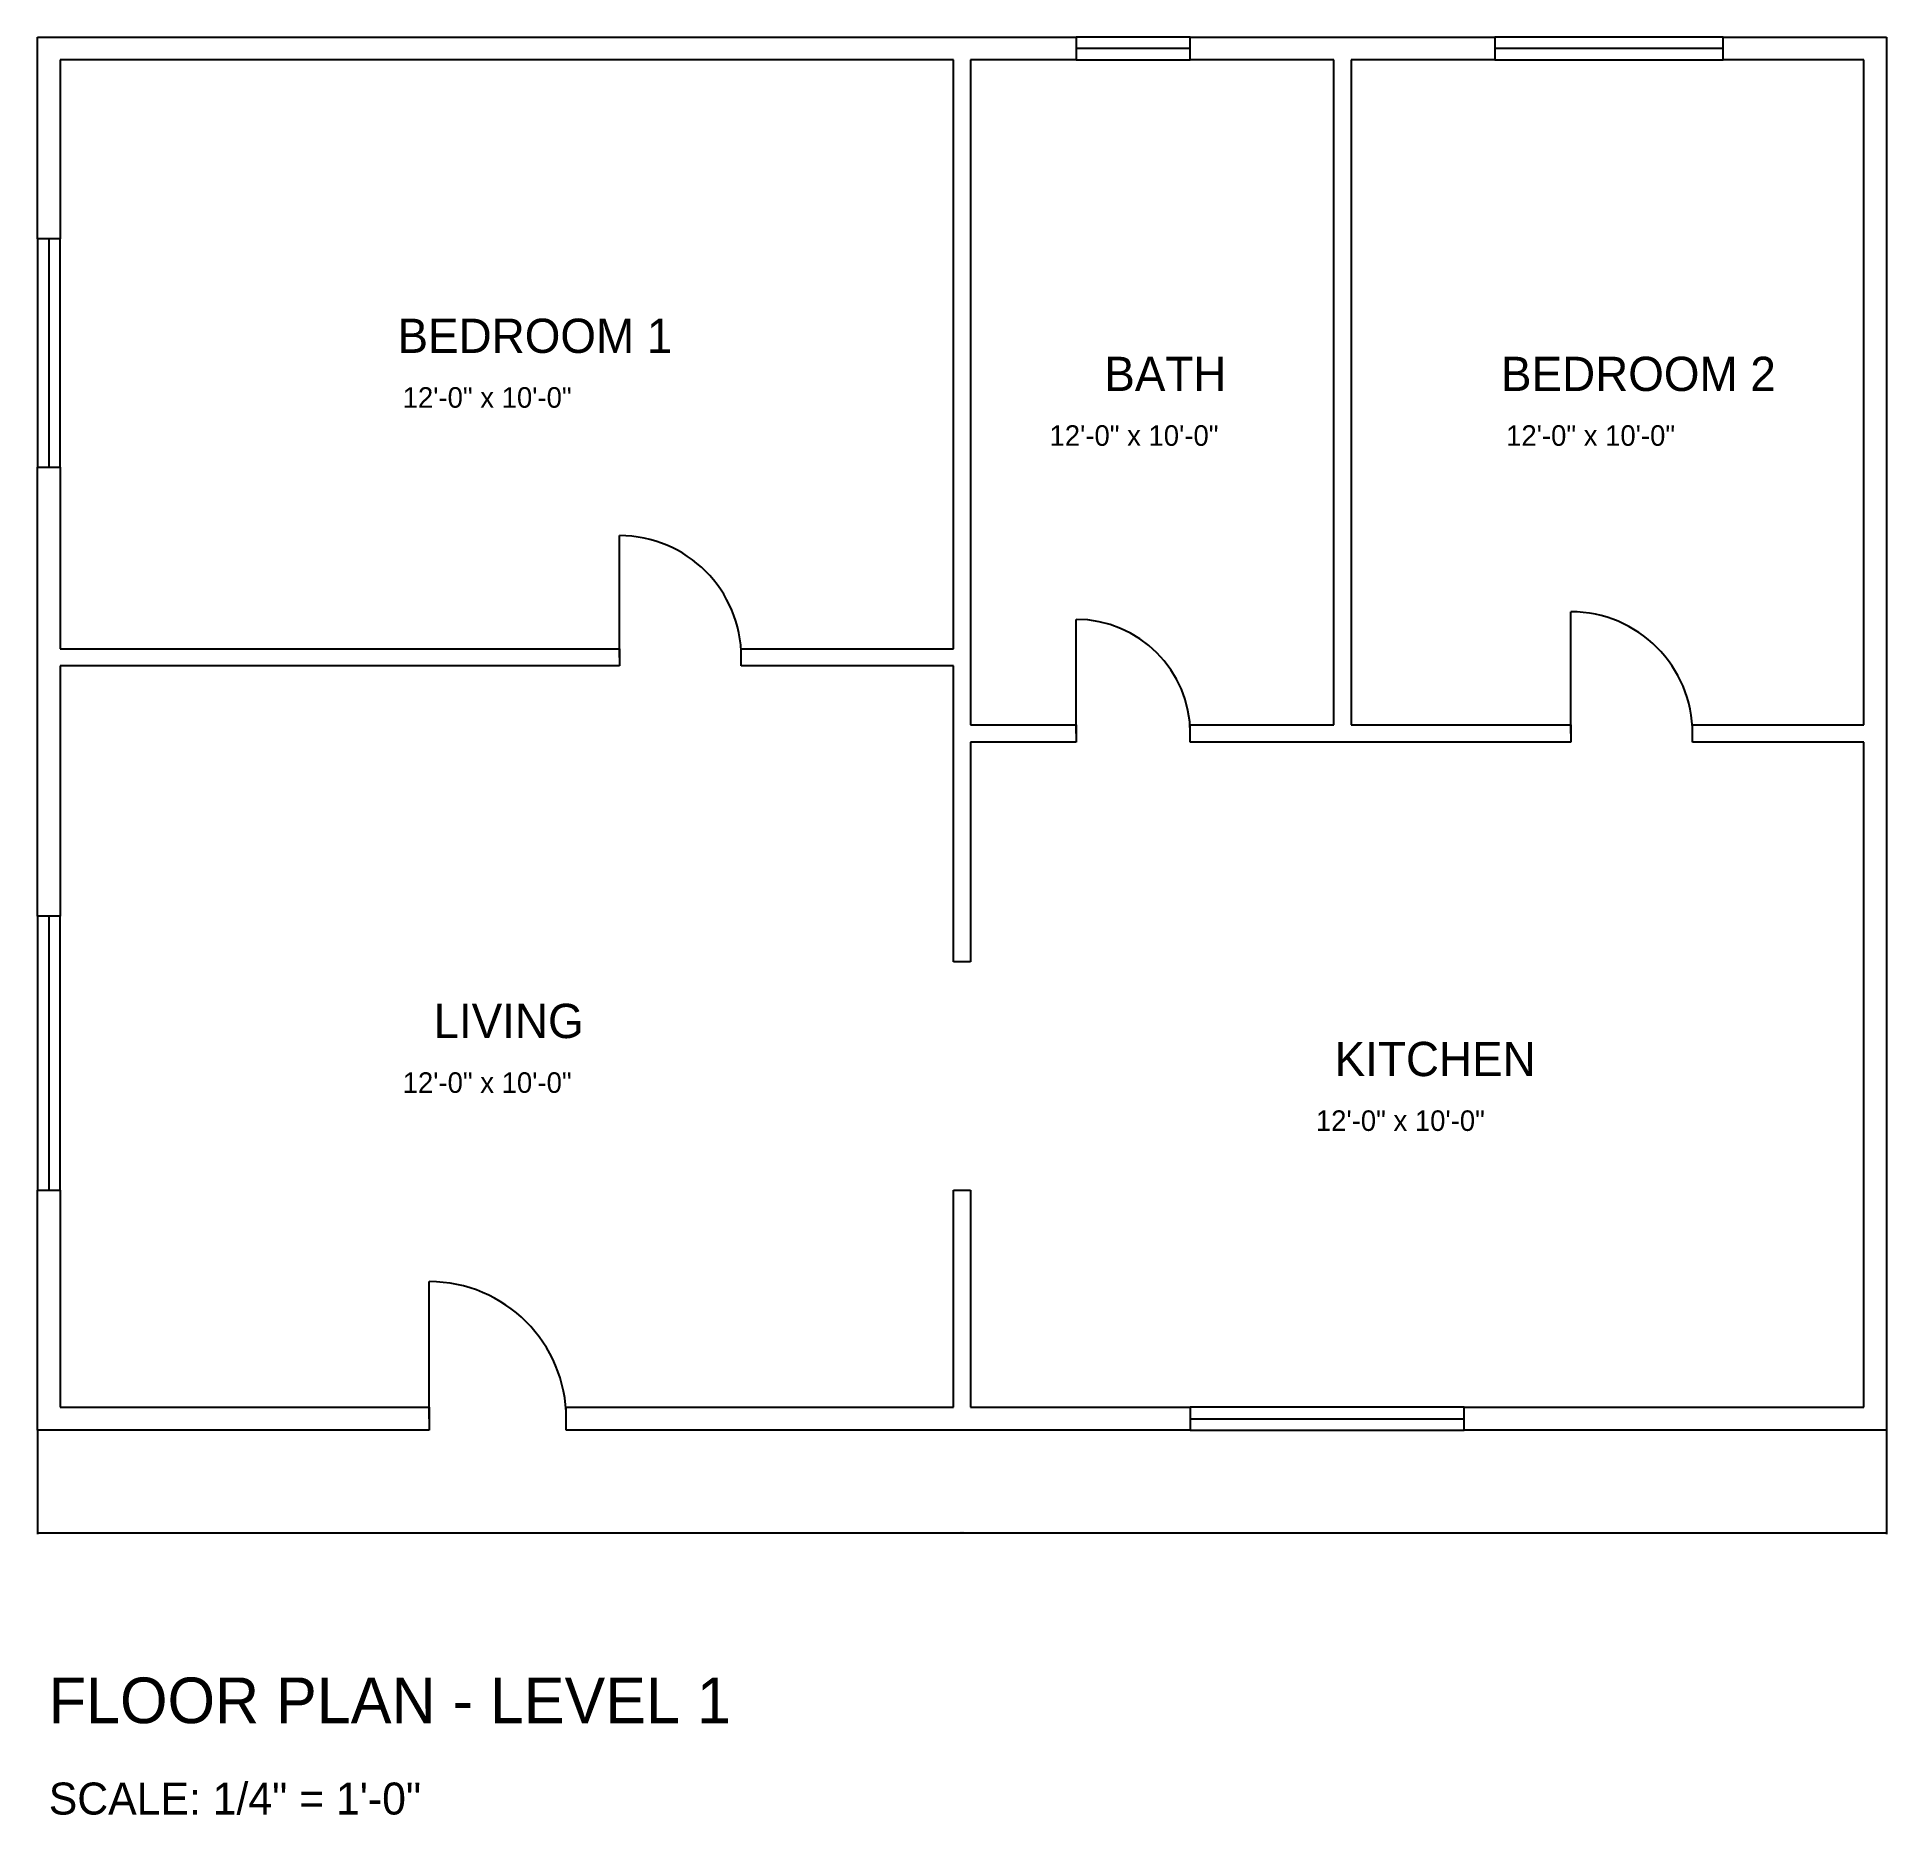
# Model space of a CAD drawing. Header units: inches. Extents: x -3 to 483, y -104 to 363.
import ezdxf

# ---------------------------------------------------------------- set-up
doc = ezdxf.new("R2010")
doc.units = ezdxf.units.IN
doc.styles.add('OpenSansCondensed-Light', font='OpenSansCondensed-Light.ttf')
doc.dimstyles.new('EZDXF', dxfattribs={"dimtxt": 0.25, "dimasz": 0.175, "dimexe": 0.375, "dimexo": 0.125, "dimgap": 0.1, "dimtad": 1, "dimlfac": 100, "dimzin": 12, "dimdsep": 46, "dimtxsty": 'OpenSansCondensed-Light', "dimblk": 'ARCHTICK', "dimcen": 2.5, "dimazin": 3, "dimtfac": 0.5, "dimtmove": 2, "dimatfit": 3})

# ---------------------------------------------------------------- blocks, each defined once
blk = doc.blocks.new('DOOR')
blk.add_line((0, 0), (0, 1))
blk.add_arc((0, 0), 1, 0, 90)
blk = doc.blocks.new('WINDOW')
blk.add_line((0, 0), (1, 0))
blk.add_lwpolyline([(0, -0.5), (1, -0.5), (1, 0.5), (0, 0.5)], close=True)
blk = doc.blocks.new('_ARCHTICK')
at = {"color": 0, "linetype": 'BYBLOCK', "const_width": 0.15}
blk.add_lwpolyline([(-0.5, -0.5), (0.5, 0.5)], dxfattribs=at)

msp = doc.modelspace()

# ---------------------------------------------------------------- linework, layer by layer
at = {"layer": 'A-WALL'}
for p, q in [((-3, 360), (-3, 363)), ((-3, 363), (3, 363)), ((-3, 357), (-3, 360)), ((3, 363), (270, 363)), ((270, 363), (270, 357)), ((300, 357), (300, 363)), ((300, 363), (380, 363)), ((380, 363), (380, 357)), ((440, 357), (440, 363)), ((440, 363), (477, 363)), ((477, 363), (480, 363)), ((480, 363), (483, 363)), ((483, 363), (483, 357)), ((-3, 310), (-3, 357)), ((237.75, 357), (3, 357)), ((3, 357), (3, 310)), ((237.75, 202.25), (237.75, 357)), ((270, 357), (242.25, 357)), ((242.25, 357), (242.25, 202.25)), ((337.75, 357), (300, 357)), ((337.75, 182.25), (337.75, 357)), ((380, 357), (342.25, 357)), ((342.25, 357), (342.25, 182.25)), ((477, 357), (440, 357)), ((477, 182.25), (477, 357)), ((483, 357), (483, 3)), ((3, 310), (-3, 310)), ((-3, 250), (3, 250)), ((-3, 132), (-3, 250)), ((3, 250), (3, 202.25)), ((3, 202.25), (150, 202.25)), ((150, 202.25), (150, 197.75)), ((182, 197.75), (182, 202.25)), ((182, 202.25), (237.75, 202.25)), ((242.25, 202.25), (242.25, 197.75)), ((150, 197.75), (3, 197.75)), ((3, 197.75), (3, 132)), ((237.75, 197.75), (182, 197.75)), ((237.75, 182.25), (237.75, 197.75)), ((242.25, 197.75), (242.25, 182.25)), ((237.75, 177.75), (237.75, 182.25)), ((242.25, 182.25), (270, 182.25)), ((270, 182.25), (270, 177.75)), ((300, 177.75), (300, 182.25)), ((300, 182.25), (337.75, 182.25)), ((342.25, 182.25), (400, 182.25)), ((400, 182.25), (400, 177.75)), ((432, 177.75), (432, 182.25)), ((432, 182.25), (477, 182.25)), ((237.75, 120), (237.75, 177.75)), ((270, 177.75), (242.25, 177.75)), ((242.25, 177.75), (242.25, 120)), ((337.75, 177.75), (300, 177.75)), ((342.25, 177.75), (337.75, 177.75)), ((400, 177.75), (342.25, 177.75)), ((477, 177.75), (432, 177.75)), ((477, 3), (477, 177.75)), ((3, 132), (-3, 132)), ((242.25, 120), (237.75, 120)), ((-3, 3), (-3, 60)), ((-3, 60), (3, 60)), ((3, 60), (3, 3)), ((237.75, 3), (237.75, 60)), ((237.75, 60), (242.25, 60)), ((242.25, 60), (242.25, 3)), ((-3, -3), (-3, 3)), ((3, 3), (100, 3)), ((100, 3), (100, -3)), ((136, -3), (136, 3)), ((136, 3), (237.75, 3)), ((242.25, 3), (300, 3)), ((300, 3), (300, -3)), ((372, -3), (372, 3)), ((372, 3), (477, 3)), ((483, 3), (483, 0)), ((483, 0), (483, -3)), ((0, -3), (-3, -3)), ((3, -3), (0, -3)), ((100, -3), (3, -3)), ((300, -3), (136, -3)), ((477, -3), (372, -3)), ((483, -3), (477, -3))]:
    msp.add_line(p, q, dxfattribs=at)

# ---------------------------------------------------------------- block references
at = {"layer": 'A-DOOR'}
for p, xscale, yscale in [((150, 200), 32, 32), ((270, 180), 30, 30), ((400, 180), 32, 32), ((100, 0), 36, 36)]:
    msp.add_blockref('DOOR', p, dxfattribs=dict(at, xscale=xscale, yscale=yscale))
at = {"layer": 'A-GLAZ', "yscale": 6}
for p, xscale, rotation in [((300, 360), 30, 180), ((440, 360), 60, 180), ((0, 310), 60, -90), ((0, 132), 72, -90)]:
    msp.add_blockref('WINDOW', p, dxfattribs=dict(at, xscale=xscale, rotation=rotation))
at = {"layer": 'A-GLAZ', "xscale": 72, "yscale": 6}
msp.add_blockref('WINDOW', (300, 0), dxfattribs=at)

# ---------------------------------------------------------------- texts
at = {"layer": 'A-AREA-IDEN'}
for s, height, p in [('BEDROOM 1', 9, (91.65, 280)), ('BATH', 9, (277.4, 270)), ('BEDROOM 2', 9, (381.65, 270)), ('12\'-0" x 10\'-0"', 5.4, (93, 265.6)), ('12\'-0" x 10\'-0"', 5.4, (263, 255.6)), ('12\'-0" x 10\'-0"', 5.4, (383, 255.6)), ('LIVING', 9, (101.1, 100)), ('KITCHEN', 9, (337.95, 90)), ('12\'-0" x 10\'-0"', 5.4, (93, 85.6)), ('12\'-0" x 10\'-0"', 5.4, (333, 75.6))]:
    msp.add_text(s, height=height, dxfattribs=at).set_placement(p)
at = {"layer": 'TITLE'}
for s, height, p in [('FLOOR PLAN - LEVEL 1', 12, (0, -80)), ('SCALE: 1/4" = 1\'-0"', 8.4, (0, -104))]:
    msp.add_text(s, height=height, dxfattribs=at).set_placement(p)

# ---------------------------------------------------------------- dimensions: what is measured, and where the dimension line sits
at = {"layer": 'A-ANNO-DIMS'}
msp.add_linear_dim(base=(-3, -30), p1=(-3, -3), p2=(483, -3), dimstyle='EZDXF', dxfattribs=at).render()

doc.saveas('drawing.dxf')
